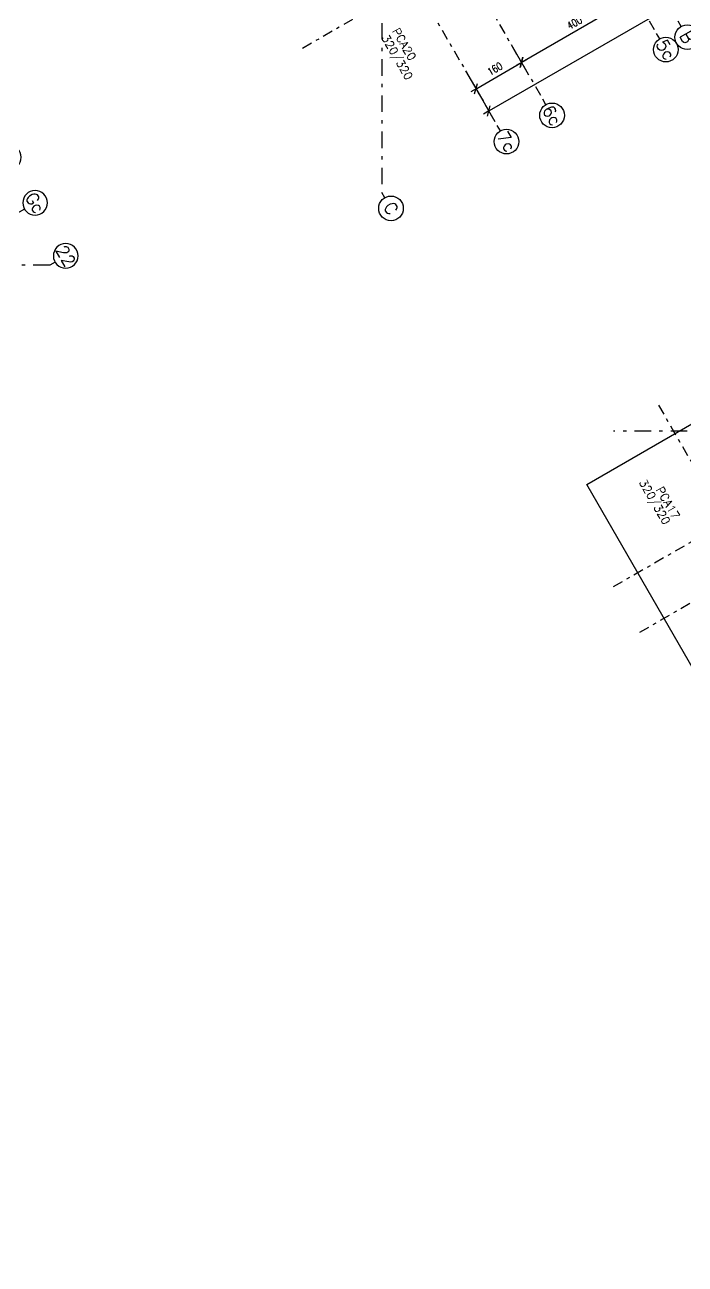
# Model space of a CAD drawing. Header units: metres. Extents: x 661733 to 661987, y 8168511 to 8168781.
# Drawn here: x 661928.34 to 661948.45, y 8168554.39 to 8168592.1 of the extents above; entities that cross this region are included whole.
import ezdxf
from ezdxf.enums import TextEntityAlignment as Align

# ---------------------------------------------------------------- set-up
doc = ezdxf.new("R2010")
doc.units = ezdxf.units.M
doc.header["$MEASUREMENT"] = 0
doc.linetypes.add('SPX-CAMPANARIO$0$DASHDOT2', pattern=[0.5, 0.25, -0.125, 0, -0.125])
doc.layers.get('0').update_dxf_attribs({"linetype": 'CONTINUOUS'})
doc.layers.get('Defpoints').update_dxf_attribs({"linetype": 'CONTINUOUS'})
for name, color, linetype in [('SPX-CAMPANARIO$0$SP 00 Me1', 9, 'SPX-CAMPANARIO$0$DASHDOT2'), ('SPX-CAMPANARIO$0$SP0Me1', 9, 'SPX-CAMPANARIO$0$DASHDOT2'), ('SPX-CAMPANARIO$0$SP1VST1', 2, 'CONTINUOUS'), ('SPX-CAMPANARIO$0$SP4DIM1', 5, 'CONTINUOUS'), ('SPX-CAMPANARIO$0$SP4TXT 2', 2, 'CONTINUOUS')]:
    doc.layers.add(name, color=color, linetype=linetype)
doc.styles.add('SPX-CAMPANARIO$0$SP_T-Geral', font='romans.shx')
doc.styles.add('SPX-CAMPANARIO$0$SP_TD_w.8', font='romans.shx', dxfattribs={"width": 0.8})
doc.dimstyles.new('SPX-CAMPANARIO$0$SP_D125cm_18', dxfattribs={"dimtxt": 0.225, "dimasz": 0.025, "dimexe": 0.25, "dimexo": 0.125, "dimgap": 0.125, "dimtad": 1, "dimdec": 1, "dimlfac": 100, "dimdsep": 46, "dimtxsty": 'SPX-CAMPANARIO$0$SP_TD_w.8', "dimblk": 'SPX-CAMPANARIO$0$TIC', "dimcen": 0.0125, "dimdle": 0.125, "dimclrt": 2, "dimadec": 3, "dimazin": 2, "dimtfac": 1, "dimtdec": 1, "dimtmove": 0, "dimatfit": 3, "dimfxl": 0.2, "dimtolj": 1, "dimtzin": 0, "dimarcsym": 0})

# ---------------------------------------------------------------- blocks, each defined once
blk = doc.blocks.new('*U61')
at = {"layer": 'SPX-CAMPANARIO$0$SP 00 Me1', "color": 0, "linetype": 'Continuous'}
blk.add_line((0, -0.15), (0, 0), dxfattribs=at)
blk.add_circle((0, -0.45), 0.3, dxfattribs=at)
at = {"layer": 'SPX-CAMPANARIO$0$SP 00 Me1', "color": 0, "linetype": 'Continuous', "style": 'SPX-CAMPANARIO$0$SP_T-Geral'}
blk.add_attdef('EIXO?', text='', height=0.3, dxfattribs=at).set_placement((0, -0.45), align=Align.MIDDLE_CENTER)
blk = doc.blocks.new('SPX-CAMPANARIO$0$TIC')
at = {"color": 2, "linetype": 'Continuous'}
blk.add_line((4.6, 4.6), (-4.6, -4.6), dxfattribs=at)
at = {"color": 5}
blk.add_line((-1, 0), (7.5, 0), dxfattribs=at)
blk = doc.blocks.new('*D84')
at = {"layer": 'Defpoints', "color": 0, "linetype": 'Continuous', "transparency": 16777216}
for p in [(13.484, -8.939), (14.244, -8.939), (13.484, -10.539)]:
    blk.add_point(p, dxfattribs=at)
at = {"layer": 'SPX-CAMPANARIO$0$SP4DIM1', "color": 0, "linetype": 'Continuous', "lineweight": -2, "transparency": 16777216}
for p, q in [((13.609, -8.939), (14.494, -8.939)), ((14.244, -10.514), (14.244, -8.964)), ((13.609, -10.539), (14.494, -10.539))]:
    blk.add_line(p, q, dxfattribs=at)
at = {"layer": 'SPX-CAMPANARIO$0$SP4DIM1', "color": 0, "linetype": 'Continuous', "lineweight": -2, "transparency": 16777216, "xscale": 0.025, "yscale": 0.025, "zscale": 0.025}
for p, rotation in [((14.244, -8.939), 90), ((14.244, -10.539), 270)]:
    blk.add_blockref('SPX-CAMPANARIO$0$TIC', p, dxfattribs=dict(at, rotation=rotation))
at = {"layer": 'SPX-CAMPANARIO$0$SP4DIM1', "color": 2, "linetype": 'Continuous', "transparency": 16777216, "insert": (14.006, -9.739), "char_height": 0.225, "attachment_point": 5, "rotation": 90, "style": 'SPX-CAMPANARIO$0$SP_TD_w.8'}
blk.add_mtext('\\A1;160', dxfattribs=at)
blk = doc.blocks.new('*D85')
at = {"layer": 'Defpoints', "color": 0, "linetype": 'Continuous', "transparency": 16777216}
for p in [(13.484, -4.939), (13.484, -8.939), (14.244, -8.939)]:
    blk.add_point(p, dxfattribs=at)
at = {"layer": 'SPX-CAMPANARIO$0$SP4DIM1', "color": 0, "linetype": 'Continuous', "lineweight": -2, "transparency": 16777216}
for p, q in [((13.609, -4.939), (14.494, -4.939)), ((14.244, -4.964), (14.244, -8.914)), ((13.609, -8.939), (14.494, -8.939))]:
    blk.add_line(p, q, dxfattribs=at)
at = {"layer": 'SPX-CAMPANARIO$0$SP4DIM1', "color": 0, "linetype": 'Continuous', "lineweight": -2, "transparency": 16777216, "xscale": 0.025, "yscale": 0.025, "zscale": 0.025}
for p, rotation in [((14.244, -4.939), 90), ((14.244, -8.939), 270)]:
    blk.add_blockref('SPX-CAMPANARIO$0$TIC', p, dxfattribs=dict(at, rotation=rotation))
at = {"layer": 'SPX-CAMPANARIO$0$SP4DIM1', "color": 2, "linetype": 'Continuous', "transparency": 16777216, "insert": (14.006, -6.939), "char_height": 0.225, "attachment_point": 5, "rotation": 90, "style": 'SPX-CAMPANARIO$0$SP_TD_w.8'}
blk.add_mtext('\\A1;400', dxfattribs=at)
blk = doc.blocks.new('*D90')
at = {"layer": 'Defpoints', "color": 0, "linetype": 'Continuous', "transparency": 16777216}
for p in [(14.267, 10.539), (15.027, 10.539), (14.267, -10.539)]:
    blk.add_point(p, dxfattribs=at)
at = {"layer": 'SPX-CAMPANARIO$0$SP4DIM1', "color": 0, "linetype": 'Continuous', "lineweight": -2, "transparency": 16777216}
for p, q in [((14.392, 10.539), (15.277, 10.539)), ((15.027, -10.514), (15.027, 10.514)), ((14.392, -10.539), (15.277, -10.539))]:
    blk.add_line(p, q, dxfattribs=at)
at = {"layer": 'SPX-CAMPANARIO$0$SP4DIM1', "color": 0, "linetype": 'Continuous', "lineweight": -2, "transparency": 16777216, "xscale": 0.025, "yscale": 0.025, "zscale": 0.025}
for p, rotation in [((15.027, 10.539), 90), ((15.027, -10.539), 270)]:
    blk.add_blockref('SPX-CAMPANARIO$0$TIC', p, dxfattribs=dict(at, rotation=rotation))
at = {"layer": 'SPX-CAMPANARIO$0$SP4DIM1', "color": 2, "linetype": 'Continuous', "transparency": 16777216, "insert": (14.789, 0), "char_height": 0.225, "attachment_point": 5, "rotation": 90, "style": 'SPX-CAMPANARIO$0$SP_TD_w.8'}
blk.add_mtext('\\A1;2108', dxfattribs=at)
blk = doc.blocks.new('*D91')
at = {"layer": 'Defpoints', "color": 0, "linetype": 'Continuous', "transparency": 16777216}
for p in [(10.539, 15.539), (12.403, 15.539), (11.2, 14.127), (-5.021, -14.639), (10.539, -14.639)]:
    blk.add_point(p, dxfattribs=at)
at = {"layer": 'SPX-CAMPANARIO$0$SP4DIM1', "color": 0, "linetype": 'Continuous', "lineweight": -2, "transparency": 16777216}
blk.add_arc((10.539, 12.312), 1.931, 60.7418, 89.2582, dxfattribs=at)
at = {"layer": 'SPX-CAMPANARIO$0$SP4DIM1', "color": 0, "linetype": 'Continuous', "lineweight": -2, "transparency": 16777216, "xscale": 0.025, "yscale": 0.025, "zscale": 0.025}
for p, rotation in [((10.539, 14.243), 179.6291151257718), ((11.505, 13.984), 330.3708836166287)]:
    blk.add_blockref('SPX-CAMPANARIO$0$TIC', p, dxfattribs=dict(at, rotation=rotation))
at = {"layer": 'SPX-CAMPANARIO$0$SP4DIM1', "color": 2, "linetype": 'Continuous', "transparency": 16777216, "insert": (11.101, 14.407), "char_height": 0.225, "attachment_point": 5, "rotation": 345, "style": 'SPX-CAMPANARIO$0$SP_TD_w.8'}
blk.add_mtext('\\A1;30°', dxfattribs=at)
blk = doc.blocks.new('*D92')
at = {"layer": 'Defpoints', "color": 0, "linetype": 'Continuous', "transparency": 16777216}
for p in [(1.895, 15.539), (-14.639, 10.539), (15.539, 10.539), (13.397, 9.505), (15.539, 7.662)]:
    blk.add_point(p, dxfattribs=at)
at = {"layer": 'SPX-CAMPANARIO$0$SP4DIM1', "color": 0, "linetype": 'Continuous', "lineweight": -2, "transparency": 16777216}
blk.add_arc((10.555, 10.539), 3.024, 330.4737, 359.5263, dxfattribs=at)
at = {"layer": 'SPX-CAMPANARIO$0$SP4DIM1', "color": 0, "linetype": 'Continuous', "lineweight": -2, "transparency": 16777216, "xscale": 0.025, "yscale": 0.025, "zscale": 0.025}
for p, rotation in [((13.579, 10.539), 89.76313876443008), ((13.174, 9.027), 240.2368611810396)]:
    blk.add_blockref('SPX-CAMPANARIO$0$TIC', p, dxfattribs=dict(at, rotation=rotation))
at = {"layer": 'SPX-CAMPANARIO$0$SP4DIM1', "color": 2, "linetype": 'Continuous', "transparency": 16777216, "insert": (13.247, 9.818), "char_height": 0.225, "attachment_point": 5, "rotation": 75, "style": 'SPX-CAMPANARIO$0$SP_TD_w.8'}
blk.add_mtext('\\A1;30°', dxfattribs=at)
blk = doc.blocks.new('SPX-CAMPANARIO$0$SP_EIXOS_CAMP')
at = {"layer": 'SPX-CAMPANARIO$0$SP0Me1', "ltscale": 2}
for p, q in [((1.3296, 15.5393), (-14.6393, -12.1197)), ((12.4027, 15.5393), (-5.021, -14.6393)), ((-14.6393, 2.8246), (15.5393, -14.5991))]:
    blk.add_line(p, q, dxfattribs=at)
at = {"layer": 'SPX-CAMPANARIO$0$SP0Me1', "ltscale": 1.25}
for p, q in [((-10.5393, 15.5393), (-10.5393, -14.6393)), ((-8.9393, 15.5393), (-8.9393, -14.6393)), ((10.5393, 15.5393), (10.5393, -14.6393)), ((-14.6393, -4.9393), (15.5393, -4.9393)), ((-14.6393, -8.9393), (15.5393, -8.9393)), ((-14.6393, -10.5393), (15.5393, -10.5393))]:
    blk.add_line(p, q, dxfattribs=at)
at = {"layer": 'SPX-CAMPANARIO$0$SP0Me1'}
ref = blk.add_blockref('*U61', (8.9393, 15.5393), dxfattribs=dict(at, xscale=-1.25, yscale=1.25, zscale=1.25, rotation=180))
ref.add_attrib('EIXO?', 'Fc', dxfattribs={"layer": 'SPX-CAMPANARIO$0$SP 00 Me1', "color": 0, "linetype": 'Continuous', "height": 0.375, "rotation": 0, "style": 'SPX-CAMPANARIO$0$SP_T-Geral'}).set_placement((8.9393, 16.1018), align=Align.MIDDLE_CENTER)
ref = blk.add_blockref('*U61', (10.5393, 15.5393), dxfattribs=dict(at, xscale=-1.25, yscale=1.25, zscale=1.25, rotation=180))
ref.add_attrib('EIXO?', 'Gc', dxfattribs={"layer": 'SPX-CAMPANARIO$0$SP 00 Me1', "color": 0, "linetype": 'Continuous', "height": 0.375, "rotation": 0, "style": 'SPX-CAMPANARIO$0$SP_T-Geral'}).set_placement((10.5393, 16.1018), align=Align.MIDDLE_CENTER)
ref = blk.add_blockref('*U61', (12.4027, 15.5393), dxfattribs=dict(at, xscale=-1.25, yscale=1.25, zscale=1.25, rotation=180))
ref.add_attrib('EIXO?', '22', dxfattribs={"layer": 'SPX-CAMPANARIO$0$SP 00 Me1', "color": 0, "linetype": 'Continuous', "height": 0.375, "rotation": 0, "style": 'SPX-CAMPANARIO$0$SP_T-Geral'}).set_placement((12.4027, 16.1018), align=Align.MIDDLE_CENTER)
ref = blk.add_blockref('*U61', (15.5393, -4.185), dxfattribs=dict(at, xscale=1.25, yscale=1.25, zscale=1.25, rotation=90))
ref.add_attrib('EIXO?', 'B', dxfattribs={"layer": 'SPX-CAMPANARIO$0$SP 00 Me1', "color": 0, "linetype": 'Continuous', "height": 0.375, "rotation": 0, "style": 'SPX-CAMPANARIO$0$SP_T-Geral'}).set_placement((16.1018, -4.185), align=Align.MIDDLE_CENTER)
ref = blk.add_blockref('*U61', (15.5393, -4.9393), dxfattribs=dict(at, xscale=1.25, yscale=1.25, zscale=1.25, rotation=90))
ref.add_attrib('EIXO?', '5c', dxfattribs={"layer": 'SPX-CAMPANARIO$0$SP 00 Me1', "color": 0, "linetype": 'Continuous', "height": 0.375, "rotation": 0, "style": 'SPX-CAMPANARIO$0$SP_T-Geral'}).set_placement((16.1018, -4.9393), align=Align.MIDDLE_CENTER)
ref = blk.add_blockref('*U61', (15.5393, -8.9393), dxfattribs=dict(at, xscale=1.25, yscale=1.25, zscale=1.25, rotation=90))
ref.add_attrib('EIXO?', '6c', dxfattribs={"layer": 'SPX-CAMPANARIO$0$SP 00 Me1', "color": 0, "linetype": 'Continuous', "height": 0.375, "rotation": 0, "style": 'SPX-CAMPANARIO$0$SP_T-Geral'}).set_placement((16.1018, -8.9393), align=Align.MIDDLE_CENTER)
ref = blk.add_blockref('*U61', (15.5393, -10.5393), dxfattribs=dict(at, xscale=1.25, yscale=1.25, zscale=1.25, rotation=90))
ref.add_attrib('EIXO?', '7c', dxfattribs={"layer": 'SPX-CAMPANARIO$0$SP 00 Me1', "color": 0, "linetype": 'Continuous', "height": 0.375, "rotation": 0, "style": 'SPX-CAMPANARIO$0$SP_T-Geral'}).set_placement((16.1018, -10.5393), align=Align.MIDDLE_CENTER)
ref = blk.add_blockref('*U61', (15.5393, -14.5991), dxfattribs=dict(at, xscale=1.25, yscale=1.25, zscale=1.25, rotation=90))
ref.add_attrib('EIXO?', 'C', dxfattribs={"layer": 'SPX-CAMPANARIO$0$SP 00 Me1', "color": 0, "linetype": 'Continuous', "height": 0.375, "rotation": 0, "style": 'SPX-CAMPANARIO$0$SP_T-Geral'}).set_placement((16.1018, -14.5991), align=Align.MIDDLE_CENTER)
at = {"layer": 'SPX-CAMPANARIO$0$SP4DIM1', "linetype": 'Continuous'}
for base, line1, line2, picture, middle in [((13.3967, 9.5052), ((1.8951, 15.5393), (15.5393, 7.6618)), ((-14.6393, 10.5393), (15.5393, 10.5393)), '*D92', (13.2466, 9.8182)), ((11.1998, 14.1265), ((10.5393, 15.5393), (10.5393, -14.6393)), ((12.4027, 15.5393), (-5.021, -14.6393)), '*D91', (11.1006, 14.4066))]:
    dim = blk.add_angular_dim_2l(base=base, line1=line1, line2=line2, dimstyle='SPX-CAMPANARIO$0$SP_D125cm_18', dxfattribs=at)
    dim.commit()
    dim.dimension.update_dxf_attribs({"geometry": picture, "text_midpoint": middle})
dim = blk.add_linear_dim(base=(15.0265, 10.5393), p1=(14.2667, -10.5393), p2=(14.2667, 10.5393), angle=90, dimstyle='SPX-CAMPANARIO$0$SP_D125cm_18', override={"dimdec": 0}, dxfattribs=at)
dim.commit()
dim.dimension.update_dxf_attribs({"geometry": '*D90', "text_midpoint": (14.789, 0)})
for p1, angle, picture, middle in [((13.484, -4.9393), 270, '*D85', (14.0063, -6.9393)), ((13.484, -10.5393), 90, '*D84', (14.0063, -9.7393))]:
    dim = blk.add_linear_dim(base=(14.2438, -8.9393), p1=p1, p2=(13.484, -8.9393), angle=angle, dimstyle='SPX-CAMPANARIO$0$SP_D125cm_18', dxfattribs=at)
    dim.commit()
    dim.dimension.update_dxf_attribs({"geometry": picture, "text_midpoint": middle})
blk = doc.blocks.new('SPX-CAMPANARIO')
at = {"layer": 'SPX-CAMPANARIO$0$SP1VST1'}
blk.add_lwpolyline([(661969.074, 8168591.7511), (661982.7133, 8168568.1271), (661959.0893, 8168554.4878), (661945.45, 8168578.1118)], close=True, dxfattribs=at)
at = {"layer": 'SPX-CAMPANARIO$0$SP 00 Me1', "linetype": 'Continuous', "rotation": 300.000000039103}
for p in [(661944.0817, 8168607.7605), (661909.4407, 8168587.7605), (661964.0817, 8168573.1195)]:
    blk.add_blockref('SPX-CAMPANARIO$0$SP_EIXOS_CAMP', p, dxfattribs=at)
at = {"layer": 'SPX-CAMPANARIO$0$SP4TXT 2', "style": 'SPX-CAMPANARIO$0$SP_T-Geral'}
for s, p in [('PCA20', (661939.5158, 8168591.9126)), ('320/320', (661939.1918, 8168591.7118))]:
    blk.add_text(s, height=0.25, rotation=300, dxfattribs=at).set_placement(p)
at = {"layer": 'SPX-CAMPANARIO$0$SP4TXT 2', "insert": (661948.0075, 8168576.9903), "char_height": 0.25, "attachment_point": 6, "rotation": 300, "line_spacing_factor": 0.8, "style": 'SPX-CAMPANARIO$0$SP_T-Geral'}
blk.add_mtext('PCA17\\P320/320', dxfattribs=at)

msp = doc.modelspace()

# ---------------------------------------------------------------- block references
msp.add_blockref('SPX-CAMPANARIO', (0, 0))

doc.saveas('drawing.dxf')
